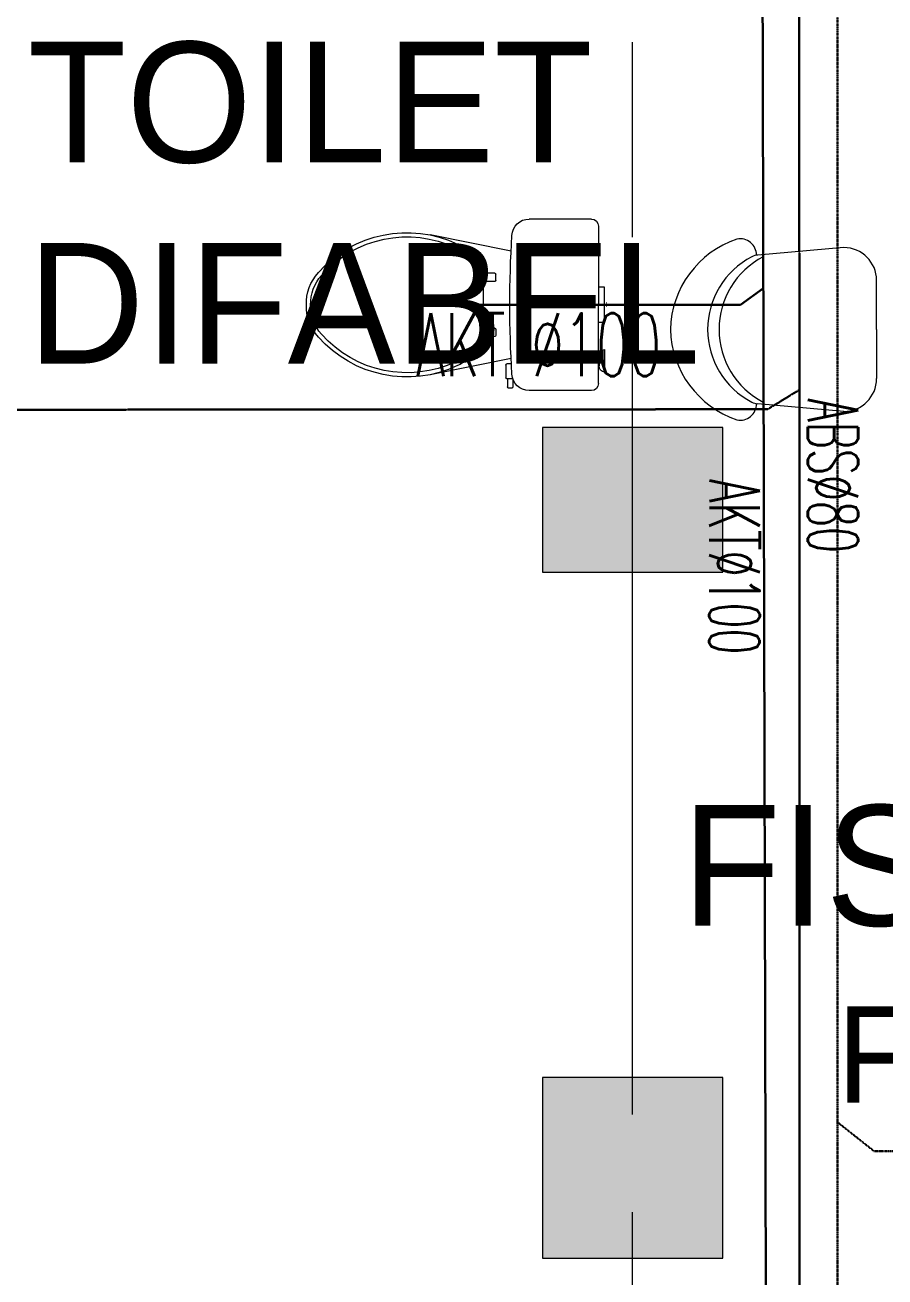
# Model space of a CAD drawing. Header units: millimetres. Extents: x -280308 to 6402717, y -14 to 2073074.
# Drawn here: x 11626 to 14006, y 332171 to 335638 of the extents above; entities that cross this region are included whole.
import ezdxf
from ezdxf.enums import TextEntityAlignment as Align

# ---------------------------------------------------------------- set-up
doc = ezdxf.new("R2010")
doc.units = ezdxf.units.MM
for name, pattern in [('ACAD_ISO08W100', [36, 24, -3, 6, -3]), ('DASHDOT', [1, 0.5, -0.25, 0, -0.25]), ('DASHED2', [0.375, 0.25, -0.125]), ('Default', [0])]:
    doc.linetypes.add(name, pattern=pattern)
doc.layers.get('0').update_dxf_attribs({"lineweight": 0})
for name, color, linetype, lineweight, true_color in [('-P-ABK', 7, 'Continuous', 30, 0x05ffff), ('P-AKK', 7, 'DASHDOT', 30, 0xffff05), ('P-AKT', 7, 'Continuous', 30, 0xfe0101)]:
    doc.layers.add(name, color=color, linetype=linetype, lineweight=lineweight, true_color=true_color)
for name, color, linetype, lineweight in [('A-ANNOTATION', 144, 'Continuous', 0), ('A-Furn', 250, 'Continuous', 0), ('A-FURN-EQPM', 177, 'Continuous', 0), ('ARSIR', 251, 'Continuous', 0), ('I-FURN-EQPM', 175, 'Continuous', 0), ('Struktur', 80, 'Continuous', 20), ('Tembok', 252, 'Continuous', 13)]:
    doc.layers.add(name, color=color, linetype=linetype, lineweight=lineweight)
doc.layers.add('A-TEXT', color=254, linetype='Continuous')
doc.layers.add('FURNITURE', color=26, linetype='Continuous')
doc.layers.add('Teks-PL', color=7, linetype='Default', true_color=0xff0a0a)
doc.styles.add('Annotative', font='arial.ttf', dxfattribs={"height": 1.25})
doc.styles.add('romans', font='BKANT.TTF')
doc.styles.add('RS', font='ROMANS.SHX', dxfattribs={"width": 0.8})
doc.styles.get("Standard").update_dxf_attribs({"font": 'arial.ttf'})

# ---------------------------------------------------------------- blocks, each defined once
blk = doc.blocks.new('*U552')
at = {"layer": 'A-ANNOTATION', "linetype": 'ACAD_ISO08W100', "ltscale": 0.25}
blk.add_lwpolyline([(0, -5), (0, -90.5606)], dxfattribs=at)
at = {"layer": 'A-TEXT'}
blk.add_attdef('N', text='', height=0.9, dxfattribs=at).set_placement((0, 2.75), align=Align.MIDDLE_CENTER)
blk = doc.blocks.new('A$Cf37525da')
at = {"color": 124, "xscale": -360.0000000000001, "yscale": 360.0000000000001, "zscale": 360.0000000000001, "rotation": 180}
blk.add_blockref('*U552', (-9000, -25932.8), dxfattribs=at)
blk = doc.blocks.new('A$Ccc440957')
at = {"layer": 'FURNITURE', "color": 0, "linetype": 'ByBlock', "lineweight": -2}
for p, q in [((-44.9, 189), (-243.3, 171.7)), ((30.7, 0), (30.7, 113.4)), ((30.7, 0), (30.7, -113.4)), ((-44.9, -189), (-243.3, -171.7))]:
    blk.add_line(p, q, dxfattribs=at)
for centre, radius, start, end in [((-218.8, -5.7), 226.4, 108.7288, 178.5583), ((-284.3, 171.6), 37.8, 0, 100.971), ((-44.9, 113.4), 75.6, 0, 90), ((-170.1, 0), 189, 117.5453, 180), ((-143.7, 0), 189, 117.5453, 180), ((-240, 134.1), 37.8, 94.9782, 117.5453), ((-218.8, 5.7), 226.4, 181.4417, 251.2712), ((-170.1, 0), 189, 180, 242.4547), ((-143.7, 0), 189, 180, 242.4547), ((-44.9, -113.4), 75.6, 270, 0), ((-284.3, -171.6), 37.8, 259.029, 0), ((-240, -134.1), 37.8, 242.4547, 265.0218)]:
    blk.add_arc(centre, radius, start, end, dxfattribs=at)
blk = doc.blocks.new('greg')
at = {"layer": 'I-FURN-EQPM', "ltscale": 1000}
for p, q in [((2016835.1, 1433823.2), (2017007.7, 1433823.2)), ((2016815.6, 1433803.7), (2016815.6, 1433585.7)), ((2017057.8, 1433734.4), (2017282.2, 1433779.2)), ((2017154.9, 1433716.9), (2017154.9, 1433706.2)), ((2017141.5, 1433693.1), (2017141.5, 1433655)), ((2017099.8, 1433653.7), (2017099.8, 1433670.4)), ((2017103.1, 1433673.6), (2017141.5, 1433673.6)), ((2017103.1, 1433650.5), (2017138.2, 1433650.5)), ((2017135.9, 1433648.3), (2017140.5, 1433652.7)), ((2016798.9, 1433634.9), (2016815.6, 1433634.9)), ((2016798.9, 1433536.4), (2016798.9, 1433634.9)), ((2017134.9, 1433645.9), (2017134.9, 1433585.7)), ((2016815.6, 1433367.6), (2016815.6, 1433585.7)), ((2017134.9, 1433525.4), (2017134.9, 1433585.7)), ((2016798.9, 1433536.4), (2016815.6, 1433536.4)), ((2017099.8, 1433517.6), (2017099.8, 1433501)), ((2017103.1, 1433520.9), (2017138.2, 1433520.9)), ((2017135.9, 1433523.1), (2017140.5, 1433518.7)), ((2017141.5, 1433478.2), (2017141.5, 1433516.3)), ((2017103.1, 1433497.7), (2017141.5, 1433497.7)), ((2016798.9, 1433461.8), (2016798.9, 1433398.7)), ((2016814.4, 1433443.8), (2016814.4, 1433416.7)), ((2016814.4, 1433441.1), (2016815.6, 1433441.1)), ((2017154.9, 1433454.4), (2017154.9, 1433465.1)), ((2016814.4, 1433419.4), (2016815.6, 1433419.4)), ((2017057.1, 1433421.9), (2017069.3, 1433421.9)), ((2017057.8, 1433436.9), (2017282.2, 1433392.2)), ((2017072.5, 1433418.6), (2017072.5, 1433383.6)), ((2017052.9, 1433380.3), (2017052.9, 1433358.4)), ((2017053, 1433380.4), (2017069.3, 1433380.4)), ((2017068.1, 1433380.4), (2017068.1, 1433358.4)), ((2016835.1, 1433348.2), (2017007.7, 1433348.2)), ((2017056.2, 1433355.2), (2017064.9, 1433355.2))]:
    blk.add_line(p, q, dxfattribs=at)
for centre, radius, start, end in [((2016835.1, 1433803.7), 19.4, 90, 180), ((2017007.7, 1433775.2), 48, 2.7365, 90), ((2013801.1, 1433585.7), 3260.1, 356.6267, 3.3733), ((2017287.3, 1433582.7), 189.5, 115.3845, 133.926), ((2017346.2, 1433458.4), 327.1, 41.4237, 115.367), ((2017346.2, 1433458.4), 315.4, 41.4237, 115.367), ((2017360.3, 1433457.1), 322.9, 117.5155, 132.4037), ((2017158.1, 1433716.9), 3.24, 133.926, 180), ((2017144.7, 1433693.1), 3.24, 132.4037, 180), ((2017103.1, 1433670.4), 3.24, 90, 180), ((2017103.1, 1433653.7), 3.24, 180, 270), ((2017138.2, 1433645.9), 3.24, 134.0485, 180), ((2017138.2, 1433655), 3.24, 314.0485, 0), ((2017496.1, 1433588.5), 116.9, 358.7172, 42.146), ((2017496.1, 1433588.5), 128.6, 358.7172, 42.146), ((2017496.1, 1433582.8), 116.9, 317.854, 1.2828), ((2017496.1, 1433582.8), 128.6, 317.854, 1.2828), ((2017103.1, 1433517.6), 3.24, 90, 180), ((2017138.2, 1433525.4), 3.24, 180, 225.9515), ((2017138.2, 1433516.3), 3.24, 0, 45.9515), ((2017103.1, 1433501), 3.24, 180, 270), ((2017144.7, 1433478.2), 3.24, 180, 227.5963), ((2017360.3, 1433714.3), 322.9, 227.5963, 242.4845), ((2017346.2, 1433712.9), 327.1, 244.633, 318.5763), ((2017346.2, 1433712.9), 315.4, 244.633, 318.5763), ((2016795.4, 1433443.2), 19, 1.9066, 79.3868), ((2017158.1, 1433454.4), 3.24, 180, 226.074), ((2017287.3, 1433588.6), 189.5, 226.074, 244.6155), ((2016795.4, 1433417.4), 19, 280.6132, 358.0934), ((2017069.3, 1433418.6), 3.24, 0, 90), ((2017007.7, 1433396.1), 48, 270, 357.2635), ((2017069.3, 1433383.6), 3.24, 270, 0), ((2016835.1, 1433367.6), 19.4, 180, 270), ((2017056.2, 1433358.4), 3.24, 180, 270), ((2017064.9, 1433358.4), 3.24, 270, 0)]:
    blk.add_arc(centre, radius, start, end, dxfattribs=at)
at = {"layer": 'I-FURN-EQPM', "ltscale": 1000, "style": 'romans'}
blk.add_text('+', height=19.4, dxfattribs=at).set_placement((2016786.8, 1433577.3))
blk = doc.blocks.new('A$Ce288bb9c')
at = {"layer": 'A-Furn', "color": 0, "linetype": 'ByBlock', "lineweight": -2, "ltscale": 0.25, "xscale": 1.2, "yscale": 1.2, "zscale": 1.2}
blk.add_blockref('A$Ccc440957', (41413.5, -15403.3), dxfattribs=at)
at = {"layer": 'Tembok', "color": 0, "linetype": 'ByBlock', "lineweight": -2, "xscale": -1}
blk.add_blockref('greg', (2057496.2, -1448920.7), dxfattribs=at)
blk = doc.blocks.new('A$Cbf319c8c')
at = {"layer": 'ARSIR', "linetype": 'ByBlock', "lineweight": -2, "ltscale": 0.25}
h = blk.add_hatch(color=256, dxfattribs=at)
h.dxf.hatch_style = 1
h.paths.add_polyline_path([(30150, 3800), (30550, 3800), (30550, 4400), (30150, 4400)])
h.paths.add_polyline_path([(30100, 1900), (30600, 1900), (30600, 2400), (30100, 2400)])
h.paths.add_polyline_path([(44850, 1900), (45350, 1900), (45350, 2400), (44850, 2400)])
h.paths.add_polyline_path([(39100, 1900), (39600, 1900), (39600, 2400), (39100, 2400)])
h.paths.add_polyline_path([(53775, 20275), (54425, 20275), (54425, 19625), (53775, 19625)])
h.paths.add_polyline_path([(53775, 25), (54425, 25), (54425, 675), (53775, 675)])
h.paths.add_polyline_path([(49775, 20275), (50425, 20275), (50425, 19625), (49775, 19625)])
h.paths.add_polyline_path([(49775, 25), (50425, 25), (50425, 675), (49775, 675)])
h.paths.add_polyline_path([(44775, 20275), (45425, 20275), (45425, 19625), (44775, 19625)])
h.paths.add_polyline_path([(44775, 25), (45425, 25), (45425, 675), (44775, 675)])
h.paths.add_polyline_path([(39025, 20275), (39675, 20275), (39675, 19625), (39025, 19625)])
h.paths.add_polyline_path([(39025, 25), (39675, 25), (39675, 675), (39025, 675)])
h.paths.add_polyline_path([(33025, 20275), (33675, 20275), (33675, 19625), (33025, 19625)])
h.paths.add_polyline_path([(33025, 25), (33675, 25), (33675, 675), (33025, 675)])
h.paths.add_polyline_path([(27025, 20275), (27675, 20275), (27675, 19625), (27025, 19625)])
h.paths.add_polyline_path([(27025, 25), (27675, 25), (27675, 675), (27025, 675)])
h.paths.add_polyline_path([(21025, 20275), (21675, 20275), (21675, 19625), (21025, 19625)])
h.paths.add_polyline_path([(21025, 25), (21675, 25), (21675, 675), (21025, 675)])
h.paths.add_polyline_path([(15025, 20275), (15675, 20275), (15675, 19625), (15025, 19625)])
h.paths.add_polyline_path([(15025, 25), (15675, 25), (15675, 675), (15025, 675)])
h.paths.add_polyline_path([(27150, 3950), (27550, 3950), (27550, 4450), (27150, 4450)])
h.paths.add_polyline_path([(4025, 19625), (4675, 19625), (4675, 20275), (4025, 20275)])
h.paths.add_polyline_path([(9025, 19625), (9675, 19625), (9675, 20275), (9025, 20275)])
h.paths.add_polyline_path([(0, 19600), (700, 19600), (700, 20300), (0, 20300)])
h.paths.add_polyline_path([(4025, 25), (4675, 25), (4675, 675), (4025, 675)])
h.paths.add_polyline_path([(9025, 25), (9675, 25), (9675, 675), (9025, 675)])
h.paths.add_polyline_path([(0, 0), (700, 0), (700, 700), (0, 700)])
h.paths.add_polyline_path([(4025, 5925), (4675, 5925), (4675, 6575), (4025, 6575)])
h.paths.add_polyline_path([(9025, 5925), (9675, 5925), (9675, 6575), (9025, 6575)])
h.paths.add_polyline_path([(53750, 13700), (54450, 13700), (54450, 14400), (53750, 14400)])
h.paths.add_polyline_path([(53750, 5900), (54450, 5900), (54450, 6600), (53750, 6600)])
h.paths.add_polyline_path([(49750, 13700), (50450, 13700), (50450, 14400), (49750, 14400)])
h.paths.add_polyline_path([(49750, 5900), (50450, 5900), (50450, 6600), (49750, 6600)])
h.paths.add_polyline_path([(44750, 13700), (45450, 13700), (45450, 14400), (44750, 14400)])
h.paths.add_polyline_path([(44750, 5900), (45450, 5900), (45450, 6600), (44750, 6600)])
h.paths.add_polyline_path([(39000, 13700), (39700, 13700), (39700, 14400), (39000, 14400)])
h.paths.add_polyline_path([(39000, 5900), (39700, 5900), (39700, 6600), (39000, 6600)])
h.paths.add_polyline_path([(33000, 13700), (33700, 13700), (33700, 14400), (33000, 14400)])
h.paths.add_polyline_path([(33000, 5900), (33700, 5900), (33700, 6600), (33000, 6600)])
h.paths.add_polyline_path([(27000, 13700), (27700, 13700), (27700, 14400), (27000, 14400)])
h.paths.add_polyline_path([(27000, 5900), (27700, 5900), (27700, 6600), (27000, 6600)])
h.paths.add_polyline_path([(21000, 13700), (21700, 13700), (21700, 14400), (21000, 14400)])
h.paths.add_polyline_path([(21000, 5900), (21700, 5900), (21700, 6600), (21000, 6600)])
h.paths.add_polyline_path([(4000, 13700), (4700, 13700), (4700, 14400), (4000, 14400)])
h.paths.add_polyline_path([(0, 13700), (700, 13700), (700, 14400), (0, 14400)])
h.paths.add_polyline_path([(0, 5900), (700, 5900), (700, 6600), (0, 6600)])
h.paths.add_polyline_path([(9000, 13700), (9700, 13700), (9700, 14400), (9000, 14400)])
h.paths.add_polyline_path([(15000, 13700), (15700, 13700), (15700, 14400), (15000, 14400)])
h.paths.add_polyline_path([(15000, 5900), (15700, 5900), (15700, 6600), (15000, 6600)])
h = blk.add_hatch(color=256, dxfattribs=at)
h.dxf.hatch_style = 1
h.paths.add_polyline_path([(45350, 4200), (44850, 4200), (44850, 3800), (45350, 3800)])
at = {"layer": 'Struktur', "color": 0, "linetype": 'ByBlock', "lineweight": -2, "ltscale": 0.25}
for points in [[(45350, 3800), (45350, 4200), (44850, 4200), (44850, 3800)], [(44850, 1900), (45350, 1900), (45350, 2400), (44850, 2400)]]:
    blk.add_lwpolyline(points, close=True, dxfattribs=at)
blk = doc.blocks.new('1')
at = {"ltscale": 0.25}
blk.add_blockref('A$Cf37525da', (22307.9, 350273.3), dxfattribs=at)
at = {"layer": 'A-FURN-EQPM', "ltscale": 0.25}
blk.add_blockref('A$Ce288bb9c', (-27467.1, 350198.3), dxfattribs=at)
at = {"layer": 'Struktur', "ltscale": 0.25}
blk.add_blockref('A$Cbf319c8c', (-31792.1, 330323.3), dxfattribs=at)
at = {"layer": 'A-TEXT', "ltscale": 0.25, "char_height": 267.3, "attachment_point": 1, "style": 'Annotative'}
for s, insert in [('{\\fCentury Gothic|b0|i0|c0|p34;\\H1.25x;TOILET\\PDIFABEL}', (11633.3, 335591.6)), ('\\pxqc;{\\fCentury Gothic|b0|i0|c0|p34;\\H1.25x;FISIOTERAPI\\H0.8x;\\PFFL %%P 0.000}', (12972.6, 333477.7))]:
    blk.add_mtext_dynamic_manual_height_columns(s, width=3725.027, gutter_width=1670.6, heights=[0], dxfattribs=dict(at, insert=insert))

msp = doc.modelspace()

# ---------------------------------------------------------------- linework, layer by layer
at = {"layer": '-P-ABK', "linetype": 'DASHED2', "ltscale": 5, "flags": 128}
for points in [[(11454, 338016.2), (13576.8, 338016.2), (13768.7, 338177.4), (13770.3, 330270.2)], [(11145.9, 334572.4), (13681.6, 334574), (13768.7, 334627.4)]]:
    msp.add_lwpolyline(points, dxfattribs=at)
at = {"layer": 'P-AKK', "ltscale": 0.001}
for points in [[(20144.3, 332519.6), (13975.9, 332519.6), (13875.4, 332599.2), (13874.5, 337034), (13801.8, 337135.5), (7926.7, 337135.5), (7832.2, 337211.2)], [(13875.4, 332599.2), (13875.4, 330218.6), (13125.1, 330218.6), (12992.3, 330299.4)]]:
    msp.add_lwpolyline(points, dxfattribs=at)
at = {"layer": 'P-AKT', "linetype": 'Continuous', "flags": 128}
for points in [[(11032.9, 337559.4), (13515.4, 337559.4), (13663.2, 337682.2), (13681.6, 330270.2)], [(12772, 334863.3), (13606.2, 334863.3), (13670.1, 334909.1)]]:
    msp.add_lwpolyline(points, dxfattribs=at)

# ---------------------------------------------------------------- block references
msp.add_blockref('1', (0, 0))

# ---------------------------------------------------------------- texts
at = {"layer": 'Teks-PL', "extrusion": (3.68146e-05, 0.052336, 0.99863), "style": 'RS', "width": 0.6}
msp.add_text('AKT %%C100', height=174.72, rotation=180, dxfattribs=at).set_placement((-12472.8, -334216, 17515.5))
at = {"layer": 'Teks-PL', "extrusion": (0.052336, -3.68146e-05, 0.99863), "style": 'RS', "width": 0.6}
for s, p in [('ABS%%C80', (334613.6, -13539.1, 709.6)), ('AKT%%C100', (334389.7, -13266.8, 695.3))]:
    msp.add_text(s, height=139.78, rotation=180, dxfattribs=at).set_placement(p)

doc.saveas('drawing.dxf')
